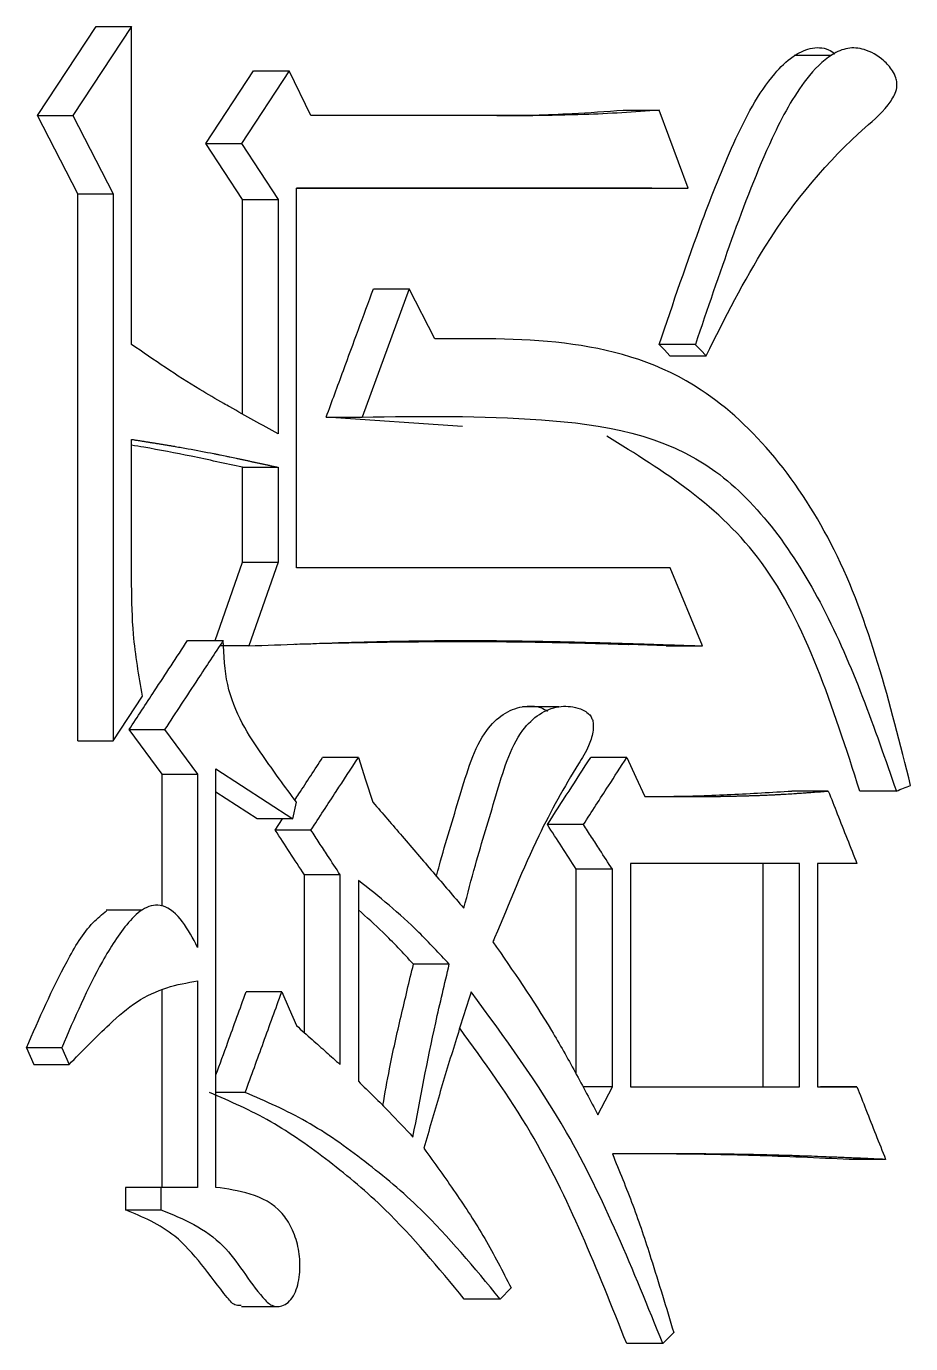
# Model space of a CAD drawing. Header units: millimetres. Extents: x 2642 to 4256, y 821 to 2003.
# Drawn here: x 3279.252 to 3280.964, y 1110.077 to 1112.63 of the extents above; entities that cross this region are included whole.
import ezdxf

# ---------------------------------------------------------------- set-up
doc = ezdxf.new("R2010")
doc.units = ezdxf.units.MM

msp = doc.modelspace()

# ---------------------------------------------------------------- linework, layer by layer
at = {"color": 7, "linetype": 'Continuous', "lineweight": 25}
for p, q in [((3279.2729, 1112.4566), (3279.3867, 1112.6297)), ((3279.4554, 1112.6297), (3279.3415, 1112.4566)), ((3279.3867, 1112.6297), (3279.4554, 1112.6297)), ((3279.4554, 1112.0131), (3279.4554, 1112.6297)), ((3280.8105, 1112.5731), (3280.7391, 1112.573)), ((3279.5994, 1112.4025), (3279.6913, 1112.5432)), ((3279.7604, 1112.5432), (3279.6684, 1112.4025)), ((3279.6913, 1112.5432), (3279.7604, 1112.5432)), ((3279.8029, 1112.4566), (3279.7604, 1112.5432)), ((3279.2729, 1112.4566), (3279.3415, 1112.4566)), ((3279.3512, 1112.3052), (3279.2729, 1112.4566)), ((3279.3415, 1112.4566), (3279.4199, 1112.3052)), ((3280.2325, 1112.4566), (3279.8029, 1112.4566)), ((3280.1628, 1112.4566), (3280.2325, 1112.4566)), ((3280.4075, 1112.4674), (3280.4776, 1112.4674)), ((3280.5334, 1112.316), (3280.4776, 1112.4674)), ((3279.5994, 1112.4025), (3279.6684, 1112.4025)), ((3279.6701, 1112.2944), (3279.5994, 1112.4025)), ((3279.6684, 1112.4025), (3279.7392, 1112.2944)), ((3279.3512, 1112.3052), (3279.4199, 1112.3052)), ((3279.3512, 1111.2451), (3279.3512, 1112.3052)), ((3279.7746, 1112.316), (3280.5334, 1112.316)), ((3279.7746, 1111.5804), (3279.7746, 1112.316)), ((3280.4633, 1112.316), (3279.7746, 1112.316)), ((3280.4633, 1112.316), (3280.5334, 1112.316)), ((3279.6701, 1112.2944), (3279.7392, 1112.2944)), ((3279.6701, 1111.8786), (3279.6701, 1112.2944)), ((3279.7392, 1112.2944), (3279.7392, 1111.84)), ((3279.9934, 1112.1213), (3279.9018, 1111.8725)), ((3279.924, 1112.1213), (3279.9934, 1112.1213)), ((3280.0427, 1112.0239), (3279.9934, 1112.1213)), ((3280.5475, 1112.013), (3280.4773, 1112.013)), ((3280.4982, 1111.9914), (3280.5684, 1111.9914)), ((3280.0967, 1111.8545), (3279.8324, 1111.8725)), ((3279.8324, 1111.8725), (3279.9018, 1111.8725)), ((3279.4554, 1111.5479), (3279.4554, 1111.8292)), ((3279.6701, 1111.7751), (3279.7392, 1111.7751)), ((3279.6701, 1111.5912), (3279.6701, 1111.7751)), ((3279.7392, 1111.7751), (3279.7392, 1111.5912)), ((3279.6173, 1111.4398), (3279.6701, 1111.5912)), ((3279.6701, 1111.5912), (3279.7392, 1111.5912)), ((3279.7392, 1111.5912), (3279.6826, 1111.429)), ((3280.4985, 1111.5804), (3279.7746, 1111.5804)), ((3280.5613, 1111.429), (3280.4985, 1111.5804)), ((3279.564, 1111.4398), (3279.633, 1111.4398)), ((3280.4912, 1111.429), (3280.4184, 1111.4318)), ((3279.6826, 1111.429), (3279.6259, 1111.429)), ((3280.4912, 1111.429), (3280.5613, 1111.429)), ((3279.4199, 1111.2451), (3279.4768, 1111.3316)), ((3280.2833, 1111.3112), (3280.2127, 1111.3112)), ((3279.4506, 1111.2667), (3279.5194, 1111.2667)), ((3279.5144, 1111.1802), (3279.4506, 1111.2667)), ((3279.5194, 1111.2667), (3279.5833, 1111.1802)), ((3279.3512, 1111.2451), (3279.4199, 1111.2451)), ((3279.8947, 1111.2126), (3279.8254, 1111.2126)), ((3280.4147, 1111.2126), (3280.3447, 1111.2126)), ((3279.5144, 1111.1802), (3279.5833, 1111.1802)), ((3279.5144, 1110.9249), (3279.5144, 1111.1802)), ((3279.5833, 1111.1802), (3279.5833, 1110.8448)), ((3279.6188, 1111.191), (3279.7675, 1111.0936)), ((3279.6984, 1111.0936), (3279.6188, 1111.1458)), ((3279.7675, 1111.0936), (3279.7746, 1111.1261)), ((3280.805, 1111.1477), (3280.7345, 1111.1477)), ((3279.7675, 1111.0936), (3279.6984, 1111.0936)), ((3279.7337, 1111.072), (3279.7478, 1111.0936)), ((3280.3307, 1111.0828), (3280.2608, 1111.0828)), ((3279.8029, 1111.072), (3279.7337, 1111.072)), ((3280.7494, 1111.0071), (3280.4217, 1111.0071)), ((3280.4217, 1111.0071), (3280.4217, 1110.5744)), ((3280.679, 1110.5744), (3280.679, 1111.0071)), ((3280.7494, 1110.5744), (3280.7494, 1111.0071)), ((3280.8605, 1111.0071), (3280.7841, 1111.0071)), ((3280.7841, 1111.0071), (3280.7841, 1110.5744)), ((3279.8594, 1110.9855), (3279.7901, 1110.9855)), ((3279.7901, 1110.6795), (3279.7901, 1110.9855)), ((3279.8594, 1110.6177), (3279.8594, 1110.9855)), ((3279.8947, 1110.9746), (3279.8947, 1110.5852)), ((3280.3867, 1110.9963), (3280.3167, 1110.9963)), ((3280.3167, 1110.5991), (3280.3167, 1110.9963)), ((3280.3867, 1110.5744), (3280.3867, 1110.9963)), ((3279.475, 1110.9166), (3279.4063, 1110.9166)), ((3280.0709, 1110.8124), (3280.0014, 1110.8124)), ((3279.5833, 1110.7799), (3279.5833, 1110.3797)), ((3279.5144, 1110.3797), (3279.5144, 1110.7622)), ((3279.7463, 1110.7583), (3279.6772, 1110.7583)), ((3279.3201, 1110.6501), (3279.2516, 1110.6501)), ((3279.2516, 1110.6501), (3279.2658, 1110.6177)), ((3279.3201, 1110.6501), (3279.3344, 1110.6177)), ((3279.2658, 1110.6177), (3279.3344, 1110.6177)), ((3280.3867, 1110.5744), (3280.3299, 1110.5744)), ((3280.4217, 1110.5744), (3280.7494, 1110.5744)), ((3280.4217, 1110.5744), (3280.679, 1110.5744)), ((3280.679, 1110.5744), (3280.7494, 1110.5744)), ((3280.7841, 1110.5744), (3280.8605, 1110.5744)), ((3280.7841, 1110.5744), (3280.7899, 1110.5744)), ((3280.8605, 1110.5744), (3280.7899, 1110.5744)), ((3280.916, 1110.4338), (3280.8453, 1110.4338)), ((3279.5123, 1110.3797), (3279.4435, 1110.3797)), ((3279.4435, 1110.3797), (3279.4435, 1110.3364)), ((3279.5123, 1110.3797), (3279.5123, 1110.3364)), ((3279.5833, 1110.3797), (3279.5123, 1110.3797)), ((3279.4435, 1110.3364), (3279.5123, 1110.3364)), ((3280.1693, 1110.1633), (3280.1904, 1110.185)), ((3279.6681, 1110.1487), (3279.7377, 1110.1487)), ((3280.4845, 1110.0768), (3280.5055, 1110.0984)), ((3280.4845, 1110.0768), (3280.4145, 1110.0768))]:
    msp.add_line(p, q, dxfattribs=at)
at = {"color": 7, "linetype": 'Continuous', "lineweight": 25, "flags": 128}
for points in [[(3279.4199, 1112.3052), (3279.4199, 1111.8848), (3279.4199, 1111.2451)], [(3280.4982, 1111.9914), (3280.4929, 1111.997), (3280.4875, 1112.0025), (3280.4773, 1112.0131)], [(3280.5474, 1112.0131), (3280.5579, 1112.0023), (3280.5683, 1111.9914)], [(3279.8947, 1111.2126), (3279.9088, 1111.1694), (3279.9229, 1111.1261)], [(3280.4147, 1111.2126), (3280.4321, 1111.1748), (3280.4496, 1111.1369)], [(3279.6188, 1110.3797), (3279.6188, 1110.7853), (3279.6188, 1111.191)], [(3280.9368, 1111.1477), (3280.9081, 1111.1477), (3280.8871, 1111.1477), (3280.8661, 1111.1477)], [(3279.7463, 1110.7583), (3279.7604, 1110.7258), (3279.7746, 1110.6934)], [(3279.6755, 1110.5636), (3279.658, 1110.5636), (3279.6406, 1110.5636), (3279.6188, 1110.5636)], [(3280.3587, 1110.5203), (3280.3727, 1110.5474), (3280.3867, 1110.5744)], [(3280.1693, 1110.1633), (3280.1439, 1110.1633), (3280.1218, 1110.1633), (3280.0997, 1110.1633)]]:
    msp.add_lwpolyline(points, dxfattribs=at)
at = {"color": 7, "linetype": 'Continuous', "lineweight": 25}
for points, knots in [([(3280.4773, 1112.0131), (3280.5045, 1112.0934), (3280.5494, 1112.226), (3280.6196, 1112.4051), (3280.6778, 1112.517), (3280.7337, 1112.5717), (3280.7695, 1112.5894), (3280.7988, 1112.5893), (3280.8136, 1112.5795), (3280.8177, 1112.5767)], [0, 0, 0, 0, 0.336148, 0.554502, 0.775219, 0.850857, 0.913151, 0.975906, 1, 1, 1, 1]), ([(3280.5684, 1111.9914), (3280.605, 1112.0644), (3280.6904, 1112.2346), (3280.8204, 1112.3888), (3280.9155, 1112.4667), (3280.9335, 1112.4968), (3280.9378, 1112.5089), (3280.9383, 1112.5206), (3280.9357, 1112.5321), (3280.9278, 1112.5479), (3280.9076, 1112.5693), (3280.8778, 1112.5864), (3280.8424, 1112.5898), (3280.8028, 1112.572), (3280.7489, 1112.517), (3280.6836, 1112.3935), (3280.6165, 1112.2171), (3280.5705, 1112.0812), (3280.5475, 1112.0131)], [0, 0, 0, 0, 0.163054, 0.380102, 0.433894, 0.442949, 0.452088, 0.458006, 0.463913, 0.473847, 0.492962, 0.528393, 0.555625, 0.58285, 0.633845, 0.724478, 0.861928, 1, 1, 1, 1]), ([(3280.1628, 1112.4566), (3280.1871, 1112.4569), (3280.2358, 1112.4575), (3280.3175, 1112.4608), (3280.3746, 1112.465), (3280.4075, 1112.4674)], [0, 0, 0, 0, 0.297859, 0.595729, 1, 1, 1, 1]), ([(3280.4776, 1112.4674), (3280.4533, 1112.4656), (3280.4049, 1112.4619), (3280.3232, 1112.4579), (3280.2657, 1112.4571), (3280.2325, 1112.4566)], [0, 0, 0, 0, 0.29749, 0.594994, 1, 1, 1, 1]), ([(3279.8324, 1111.8725), (3279.8435, 1111.9025), (3279.8643, 1111.9589), (3279.8948, 1112.0419), (3279.9143, 1112.0948), (3279.924, 1112.1213)], [0, 0, 0, 0, 0.361499, 0.68075, 1, 1, 1, 1]), ([(3280.9645, 1111.1585), (3280.9246, 1111.3179), (3280.847, 1111.6284), (3280.5217, 1112.0283), (3280.2231, 1112.0256), (3280.0427, 1112.0239)], [0, 0, 0, 0, 0.294377, 0.5735664, 1, 1, 1, 1]), ([(3279.7392, 1111.84), (3279.708, 1111.8573), (3279.673, 1111.8767), (3279.6224, 1111.9054), (3279.558, 1111.9424), (3279.4992, 1111.983), (3279.4554, 1112.0131)], [0, 0, 0, 0, 0.325176, 0.365823, 0.528414, 1, 1, 1, 1]), ([(3279.9018, 1111.8725), (3280.0169, 1111.8741), (3280.247, 1111.8772), (3280.5832, 1111.8253), (3280.8113, 1111.51), (3280.8944, 1111.2701), (3280.9368, 1111.1477)], [0, 0, 0, 0, 0.273656, 0.546764, 0.768873, 1, 1, 1, 1]), ([(3279.4554, 1111.8292), (3279.4575, 1111.8289), (3279.4617, 1111.8282), (3279.4669, 1111.8274), (3279.4721, 1111.8266), (3279.4763, 1111.8259), (3279.4805, 1111.8253), (3279.4846, 1111.8246), (3279.4888, 1111.8239), (3279.494, 1111.8231), (3279.4982, 1111.8224), (3279.5034, 1111.8216), (3279.5086, 1111.8208), (3279.5149, 1111.8197), (3279.5211, 1111.8187), (3279.5274, 1111.8177), (3279.5336, 1111.8166), (3279.5461, 1111.8145), (3279.5732, 1111.8097), (3279.6002, 1111.8046), (3279.6209, 1111.8004), (3279.6292, 1111.7987), (3279.6375, 1111.797), (3279.6479, 1111.7949), (3279.6562, 1111.7931), (3279.6644, 1111.7914), (3279.6707, 1111.7901), (3279.6758, 1111.7889), (3279.681, 1111.7878), (3279.6851, 1111.7869), (3279.6893, 1111.786), (3279.6934, 1111.7852), (3279.6975, 1111.7843), (3279.7027, 1111.7831), (3279.7068, 1111.7822), (3279.712, 1111.7811), (3279.7161, 1111.7802), (3279.7203, 1111.7793), (3279.7244, 1111.7784), (3279.7285, 1111.7775), (3279.7338, 1111.7763), (3279.737, 1111.7756), (3279.7392, 1111.7751)], [0, 0, 0, 0, 0.021952, 0.043903, 0.054879, 0.07683, 0.087806, 0.098782, 0.120733, 0.131709, 0.15366, 0.164636, 0.186587, 0.208539, 0.23049, 0.252442, 0.274393, 0.296345, 0.384151, 0.559767, 0.581718, 0.60367, 0.647573, 0.669524, 0.713427, 0.735378, 0.75733, 0.779281, 0.790257, 0.812208, 0.823184, 0.83416, 0.856111, 0.867087, 0.889038, 0.900014, 0.921966, 0.932941, 0.943917, 0.965868, 0.976844, 1, 1, 1, 1]), ([(3279.6701, 1111.7751), (3279.637, 1111.7824), (3279.5735, 1111.7964), (3279.5019, 1111.8102), (3279.4633, 1111.8165), (3279.4554, 1111.8178)], [0, 0, 0, 0, 0.463687, 0.891018, 1, 1, 1, 1]), ([(3280.8661, 1111.1477), (3280.8137, 1111.311), (3280.7119, 1111.6278), (3280.4857, 1111.7677), (3280.3761, 1111.8354)], [0, 0, 0, 0, 0.515406, 1, 1, 1, 1]), ([(3279.4768, 1111.3316), (3279.4697, 1111.3714), (3279.457, 1111.4425), (3279.4559, 1111.5157), (3279.4554, 1111.5479)], [0, 0, 0, 0, 0.558835, 1, 1, 1, 1]), ([(3279.4506, 1111.2667), (3279.467, 1111.2917), (3279.4941, 1111.333), (3279.5319, 1111.3907), (3279.5533, 1111.4234), (3279.564, 1111.4398)], [0, 0, 0, 0, 0.432882, 0.716441, 1, 1, 1, 1]), ([(3279.633, 1111.4398), (3279.6166, 1111.4148), (3279.5895, 1111.3735), (3279.5516, 1111.3158), (3279.5301, 1111.2831), (3279.5194, 1111.2667)], [0, 0, 0, 0, 0.432629, 0.716314, 1, 1, 1, 1]), ([(3279.7746, 1111.1261), (3279.7527, 1111.156), (3279.7165, 1111.2054), (3279.668, 1111.2773), (3279.6369, 1111.3531), (3279.6343, 1111.4106), (3279.633, 1111.4398)], [0, 0, 0, 0, 0.334385, 0.552202, 0.773272, 1, 1, 1, 1]), ([(3279.6826, 1111.429), (3279.7488, 1111.4316), (3279.8813, 1111.4367), (3280.0298, 1111.4396), (3280.1141, 1111.4394), (3280.1347, 1111.4393), (3280.1409, 1111.4393), (3280.147, 1111.4393), (3280.1532, 1111.4392), (3280.1594, 1111.4392), (3280.1676, 1111.4391), (3280.1758, 1111.439), (3280.184, 1111.4389), (3280.1902, 1111.4389), (3280.1964, 1111.4388), (3280.2025, 1111.4387), (3280.2087, 1111.4386), (3280.2149, 1111.4385), (3280.2231, 1111.4384), (3280.2313, 1111.4383), (3280.2395, 1111.4381), (3280.2457, 1111.438), (3280.2518, 1111.4379), (3280.258, 1111.4378), (3280.2641, 1111.4377), (3280.2703, 1111.4375), (3280.2764, 1111.4374), (3280.2826, 1111.4373), (3280.2908, 1111.4371), (3280.299, 1111.4369), (3280.3072, 1111.4367), (3280.3133, 1111.4366), (3280.3195, 1111.4364), (3280.3256, 1111.4363), (3280.3318, 1111.4361), (3280.3379, 1111.4359), (3280.3461, 1111.4357), (3280.3543, 1111.4355), (3280.3625, 1111.4353), (3280.3687, 1111.4351), (3280.3748, 1111.4349), (3280.381, 1111.4348), (3280.3871, 1111.4346), (3280.3932, 1111.4344), (3280.3994, 1111.4342), (3280.4055, 1111.4341), (3280.4137, 1111.4338), (3280.4219, 1111.4336), (3280.4301, 1111.4333), (3280.4362, 1111.4331), (3280.4423, 1111.4329), (3280.4485, 1111.4327), (3280.4546, 1111.4325), (3280.4607, 1111.4323), (3280.4689, 1111.4321), (3280.4771, 1111.4318), (3280.4853, 1111.4315), (3280.4914, 1111.4313), (3280.4975, 1111.4311), (3280.5037, 1111.4309), (3280.5098, 1111.4307), (3280.5159, 1111.4305), (3280.522, 1111.4303), (3280.5302, 1111.43), (3280.5384, 1111.4298), (3280.5465, 1111.4295), (3280.5535, 1111.4292), (3280.5585, 1111.4291), (3280.5613, 1111.429)], [0, 0, 0, 0, 0.22469, 0.449389, 0.505561, 0.512583, 0.519604, 0.526626, 0.533648, 0.540669, 0.547691, 0.561734, 0.568755, 0.575777, 0.582798, 0.58982, 0.596841, 0.603863, 0.610884, 0.624928, 0.631949, 0.638971, 0.645992, 0.653014, 0.660035, 0.667057, 0.674078, 0.6811, 0.688121, 0.702165, 0.709186, 0.716208, 0.723229, 0.730251, 0.737272, 0.744294, 0.751315, 0.765358, 0.77238, 0.779401, 0.786423, 0.793445, 0.800466, 0.807488, 0.814509, 0.821531, 0.828552, 0.842595, 0.849617, 0.856638, 0.86366, 0.870682, 0.877703, 0.884725, 0.891746, 0.905789, 0.912811, 0.919832, 0.926854, 0.933875, 0.940897, 0.947918, 0.95494, 0.961962, 0.976005, 0.983026, 0.990048, 1, 1, 1, 1]), ([(3279.7714, 1111.4324), (3279.7848, 1111.4328), (3279.8612, 1111.4352), (3280.0767, 1111.439), (3280.2616, 1111.4362), (3280.3631, 1111.4337), (3280.4031, 1111.4325), (3280.4182, 1111.432), (3280.4184, 1111.432), (3280.4185, 1111.432)], [0, 0, 0, 0, 0.091246, 0.521297, 0.77416, 0.895412, 0.961125, 0.976415, 1, 1, 1, 1]), ([(3280.046, 1110.9825), (3280.0479, 1110.9897), (3280.0618, 1111.0424), (3280.0918, 1111.1369), (3280.1234, 1111.2491), (3280.1744, 1111.2988), (3280.2114, 1111.3134), (3280.2418, 1111.3133), (3280.2573, 1111.3049), (3280.2613, 1111.3027)], [0, 0, 0, 0, 0.046643, 0.342403, 0.639171, 0.748921, 0.858405, 0.963449, 1, 1, 1, 1]), ([(3280.099, 1110.9206), (3280.1063, 1110.9485), (3280.1256, 1111.0222), (3280.1614, 1111.1372), (3280.1933, 1111.2496), (3280.2445, 1111.299), (3280.2819, 1111.3141), (3280.3146, 1111.3114), (3280.3362, 1111.3027), (3280.3454, 1111.2923), (3280.3489, 1111.2844), (3280.3503, 1111.2741), (3280.3485, 1111.257), (3280.3398, 1111.23), (3280.3, 1111.1675), (3280.2337, 1111.0487), (3280.1857, 1110.9269), (3280.1564, 1110.8583), (3280.1552, 1110.8557)], [0, 0, 0, 0, 0.080829, 0.213073, 0.345773, 0.395058, 0.444233, 0.491132, 0.518332, 0.527917, 0.53551, 0.543103, 0.555865, 0.581938, 0.622671, 0.782526, 0.991638, 1, 1, 1, 1]), ([(3279.7716, 1111.1302), (3279.7743, 1111.1342), (3279.7922, 1111.1617), (3279.8101, 1111.1892), (3279.8254, 1111.2126)], [0, 0, 0, 0, 0.147167, 1, 1, 1, 1]), ([(3279.8029, 1111.072), (3279.811, 1111.0845), (3279.8273, 1111.1094), (3279.858, 1111.1563), (3279.8804, 1111.1907), (3279.8947, 1111.2126)], [0, 0, 0, 0, 0.2662424, 0.5324848, 1, 1, 1, 1]), ([(3280.2608, 1111.0828), (3280.2748, 1111.1045), (3280.3028, 1111.1477), (3280.3307, 1111.191), (3280.3447, 1111.2126)], [0, 0, 0, 0, 0.5, 1, 1, 1, 1]), ([(3280.3307, 1111.0828), (3280.3387, 1111.0953), (3280.3549, 1111.1203), (3280.3829, 1111.1635), (3280.4028, 1111.1943), (3280.4147, 1111.2126)], [0, 0, 0, 0, 0.288429, 0.576858, 1, 1, 1, 1]), ([(3280.9368, 1111.1477), (3280.9414, 1111.1495), (3280.9506, 1111.1531), (3280.9599, 1111.1567), (3280.9645, 1111.1585)], [0, 0, 0, 0, 0.499988, 1, 1, 1, 1]), ([(3279.9229, 1111.1261), (3279.9418, 1111.1041), (3279.9807, 1111.0588), (3280.0394, 1110.9903), (3280.0791, 1110.9438), (3280.099, 1110.9206)], [0, 0, 0, 0, 0.321741, 0.660871, 1, 1, 1, 1]), ([(3280.4495, 1111.1372), (3280.4657, 1111.1373), (3280.5215, 1111.1373), (3280.6165, 1111.1406), (3280.6951, 1111.1453), (3280.7345, 1111.1477)], [0, 0, 0, 0, 0.1701659, 0.5850026, 1, 1, 1, 1]), ([(3280.4496, 1111.1369), (3280.4891, 1111.1368), (3280.5311, 1111.1368), (3280.5755, 1111.1372), (3280.5829, 1111.1373), (3280.5903, 1111.1374), (3280.5977, 1111.1375), (3280.6039, 1111.1376), (3280.6101, 1111.1377), (3280.615, 1111.1378), (3280.6211, 1111.1379), (3280.6273, 1111.1381), (3280.6372, 1111.1383), (3280.647, 1111.1386), (3280.6569, 1111.1389), (3280.6642, 1111.1392), (3280.6716, 1111.1394), (3280.6815, 1111.1398), (3280.6901, 1111.1402), (3280.6987, 1111.1406), (3280.7036, 1111.1408), (3280.7098, 1111.1412), (3280.7159, 1111.1415), (3280.7257, 1111.1421), (3280.7356, 1111.1427), (3280.7478, 1111.1435), (3280.7577, 1111.1442), (3280.7699, 1111.145), (3280.7798, 1111.1458), (3280.7922, 1111.1467), (3280.7998, 1111.1473), (3280.805, 1111.1477)], [0, 0, 0, 0, 0.332695, 0.353489, 0.374282, 0.395075, 0.415869, 0.436662, 0.447059, 0.467852, 0.478249, 0.499042, 0.519836, 0.561423, 0.582216, 0.603009, 0.623803, 0.644596, 0.686183, 0.69658, 0.717373, 0.72777, 0.748563, 0.769356, 0.810943, 0.831737, 0.873323, 0.894117, 0.935704, 0.956497, 1, 1, 1, 1]), ([(3280.805, 1111.1477), (3280.8108, 1111.133), (3280.8229, 1111.1022), (3280.8414, 1111.0554), (3280.8541, 1111.0232), (3280.8605, 1111.0071)], [0, 0, 0, 0, 0.313727, 0.656864, 1, 1, 1, 1]), ([(3280.3167, 1110.9963), (3280.3074, 1111.0107), (3280.2888, 1111.0396), (3280.2701, 1111.0684), (3280.2608, 1111.0828)], [0, 0, 0, 0, 0.500002, 1, 1, 1, 1]), ([(3280.3867, 1110.9963), (3280.3786, 1111.0088), (3280.3652, 1111.0294), (3280.3466, 1111.0583), (3280.336, 1111.0746), (3280.3307, 1111.0828)], [0, 0, 0, 0, 0.432649, 0.716324, 1, 1, 1, 1]), ([(3279.7901, 1110.9855), (3279.7807, 1110.9999), (3279.7619, 1111.0287), (3279.7431, 1111.0576), (3279.7337, 1111.072)], [0, 0, 0, 0, 0.500002, 1, 1, 1, 1]), ([(3279.8594, 1110.9855), (3279.8513, 1110.9979), (3279.8378, 1111.0186), (3279.8189, 1111.0475), (3279.8082, 1111.0638), (3279.8029, 1111.072)], [0, 0, 0, 0, 0.4326487, 0.7163239, 1, 1, 1, 1]), ([(3280.0709, 1110.8124), (3280.0513, 1110.8332), (3280.0136, 1110.8734), (3279.9546, 1110.9274), (3279.9147, 1110.9589), (3279.8947, 1110.9746)], [0, 0, 0, 0, 0.349925, 0.674457, 1, 1, 1, 1]), ([(3279.5833, 1110.8448), (3279.5743, 1110.8622), (3279.5568, 1110.8962), (3279.5195, 1110.9308), (3279.4785, 1110.9236), (3279.4387, 1110.8832), (3279.3822, 1110.7944), (3279.3448, 1110.7075), (3279.3201, 1110.6501)], [0, 0, 0, 0, 0.121784, 0.238894, 0.329996, 0.425945, 0.621085, 1, 1, 1, 1]), ([(3279.2516, 1110.6501), (3279.2765, 1110.7068), (3279.3143, 1110.7926), (3279.3678, 1110.8838), (3279.3982, 1110.9086), (3279.4071, 1110.9159)], [0, 0, 0, 0, 0.5781639, 0.8758527, 1, 1, 1, 1]), ([(3280.0014, 1110.8124), (3279.9818, 1110.8334), (3279.9474, 1110.8705), (3279.9106, 1110.9032), (3279.8947, 1110.9174)], [0, 0, 0, 0, 0.56596, 1, 1, 1, 1]), ([(3280.1553, 1110.8557), (3280.1941, 1110.7994), (3280.2501, 1110.7185), (3280.3151, 1110.6032), (3280.3441, 1110.548), (3280.3587, 1110.5203)], [0, 0, 0, 0, 0.532376, 0.766064, 1, 1, 1, 1]), ([(3279.9422, 1110.5382), (3279.9463, 1110.5621), (3279.9565, 1110.6203), (3279.9773, 1110.7114), (3279.9933, 1110.7787), (3280.0014, 1110.8124)], [0, 0, 0, 0, 0.256892, 0.628328, 1, 1, 1, 1]), ([(3280.0005, 1110.4771), (3280.0144, 1110.5511), (3280.0356, 1110.6638), (3280.0619, 1110.7744), (3280.0709, 1110.8124)], [0, 0, 0, 0, 0.6569803, 1, 1, 1, 1]), ([(3279.3344, 1110.6177), (3279.3602, 1110.6442), (3279.4026, 1110.6876), (3279.4645, 1110.7422), (3279.5231, 1110.7691), (3279.5633, 1110.7763), (3279.5833, 1110.7799)], [0, 0, 0, 0, 0.3446396, 0.5657566, 0.7835326, 1, 1, 1, 1]), ([(3279.6188, 1110.5975), (3279.6265, 1110.6186), (3279.6459, 1110.6722), (3279.6654, 1110.7258), (3279.6772, 1110.7583)], [0, 0, 0, 0, 0.394634, 1, 1, 1, 1]), ([(3279.6755, 1110.5636), (3279.6873, 1110.596), (3279.7109, 1110.6609), (3279.7345, 1110.7258), (3279.7463, 1110.7583)], [0, 0, 0, 0, 0.5, 1, 1, 1, 1]), ([(3280.1131, 1110.7583), (3280.1029, 1110.7262), (3280.0819, 1110.66), (3280.0513, 1110.5591), (3280.0315, 1110.49), (3280.0216, 1110.4554)], [0, 0, 0, 0, 0.320379, 0.660141, 1, 1, 1, 1]), ([(3280.4845, 1110.0768), (3280.4273, 1110.2185), (3280.3258, 1110.4698), (3280.1777, 1110.6707), (3280.1131, 1110.7583)], [0, 0, 0, 0, 0.56421, 1, 1, 1, 1]), ([(3279.7746, 1110.6934), (3279.7848, 1110.6843), (3279.8041, 1110.6671), (3279.8323, 1110.6419), (3279.8504, 1110.6257), (3279.8594, 1110.6177)], [0, 0, 0, 0, 0.361282, 0.680641, 1, 1, 1, 1]), ([(3280.4145, 1110.0768), (3280.3579, 1110.2192), (3280.269, 1110.4433), (3280.1386, 1110.6228), (3280.091, 1110.6882)], [0, 0, 0, 0, 0.635566, 1, 1, 1, 1]), ([(3280.0997, 1110.1633), (3280.0498, 1110.2239), (3279.9682, 1110.3231), (3279.839, 1110.4311), (3279.7266, 1110.5114), (3279.6464, 1110.5462), (3279.6065, 1110.5636)], [0, 0, 0, 0, 0.34442, 0.564747, 0.783429, 1, 1, 1, 1]), ([(3280.1693, 1110.1633), (3280.1194, 1110.2239), (3280.0376, 1110.3231), (3279.9083, 1110.4311), (3279.7958, 1110.5114), (3279.7154, 1110.5462), (3279.6755, 1110.5636)], [0, 0, 0, 0, 0.34436, 0.564684, 0.783385, 1, 1, 1, 1]), ([(3279.8947, 1110.5852), (3279.9048, 1110.5754), (3279.9249, 1110.5558), (3279.9604, 1110.5201), (3279.9853, 1110.4934), (3280.0005, 1110.4771)], [0, 0, 0, 0, 0.280921, 0.561854, 1, 1, 1, 1]), ([(3280.8605, 1110.5744), (3280.8663, 1110.5597), (3280.8785, 1110.5289), (3280.8969, 1110.482), (3280.9096, 1110.4499), (3280.916, 1110.4338)], [0, 0, 0, 0, 0.313727, 0.656864, 1, 1, 1, 1]), ([(3280.0216, 1110.4554), (3280.0422, 1110.4268), (3280.0828, 1110.3703), (3280.1409, 1110.2819), (3280.1739, 1110.2173), (3280.1904, 1110.185)], [0, 0, 0, 0, 0.3384511, 0.6681197, 1, 1, 1, 1]), ([(3280.916, 1110.4338), (3280.9083, 1110.4341), (3280.893, 1110.4348), (3280.8739, 1110.4357), (3280.8586, 1110.4363), (3280.8471, 1110.4368), (3280.8375, 1110.4372), (3280.8279, 1110.4376), (3280.8145, 1110.4382), (3280.7953, 1110.4389), (3280.7762, 1110.4397), (3280.757, 1110.4404), (3280.7416, 1110.4409), (3280.7224, 1110.4415), (3280.7071, 1110.4419), (3280.6879, 1110.4425), (3280.6725, 1110.4428), (3280.6571, 1110.4431), (3280.6417, 1110.4434), (3280.6264, 1110.4437), (3280.6071, 1110.444), (3280.5936, 1110.4441), (3280.5802, 1110.4442), (3280.5725, 1110.4443), (3280.5628, 1110.4444), (3280.5551, 1110.4444), (3280.5474, 1110.4445), (3280.5397, 1110.4445), (3280.532, 1110.4446), (3280.5224, 1110.4446), (3280.5147, 1110.4446), (3280.505, 1110.4447), (3280.4973, 1110.4447), (3280.4877, 1110.4447), (3280.48, 1110.4447), (3280.4722, 1110.4447), (3280.4645, 1110.4447), (3280.4568, 1110.4447), (3280.4472, 1110.4447), (3280.4394, 1110.4447), (3280.4298, 1110.4447), (3280.423, 1110.4447), (3280.4172, 1110.4447), (3280.4134, 1110.4447), (3280.4095, 1110.4446), (3280.4047, 1110.4446), (3280.4008, 1110.4446), (3280.3962, 1110.4446), (3280.3918, 1110.4446), (3280.3884, 1110.4446), (3280.3867, 1110.4446)], [0, 0, 0, 0, 0.043584, 0.087168, 0.10896, 0.130753, 0.152545, 0.163441, 0.185233, 0.228817, 0.272401, 0.294193, 0.337777, 0.35957, 0.403154, 0.424946, 0.46853, 0.490322, 0.512114, 0.555699, 0.577491, 0.621075, 0.631971, 0.653763, 0.664659, 0.686451, 0.697347, 0.708243, 0.730035, 0.740931, 0.762723, 0.773619, 0.795412, 0.806308, 0.8281, 0.838996, 0.849892, 0.871684, 0.88258, 0.904372, 0.915268, 0.93706, 0.942508, 0.947956, 0.958852, 0.9643, 0.975196, 0.980644, 0.990322, 1, 1, 1, 1]), ([(3280.3867, 1110.4446), (3280.4002, 1110.4116), (3280.4273, 1110.3457), (3280.4661, 1110.2296), (3280.4911, 1110.1465), (3280.5055, 1110.0984)], [0, 0, 0, 0, 0.296607, 0.593255, 1, 1, 1, 1]), ([(3280.8453, 1110.4338), (3280.7841, 1110.4366), (3280.6657, 1110.4421), (3280.5127, 1110.4447), (3280.4209, 1110.4446), (3280.3867, 1110.4445)], [0, 0, 0, 0, 0.402188, 0.777041, 1, 1, 1, 1]), ([(3279.5123, 1110.3364), (3279.5554, 1110.3187), (3279.6334, 1110.2865), (3279.6865, 1110.19), (3279.726, 1110.1486), (3279.7447, 1110.1478), (3279.759, 1110.1561), (3279.7695, 1110.1687), (3279.7789, 1110.1919), (3279.7831, 1110.2255), (3279.779, 1110.2655), (3279.7666, 1110.3013), (3279.7388, 1110.3446), (3279.6852, 1110.37), (3279.6409, 1110.3765), (3279.6188, 1110.3797)], [0, 0, 0, 0, 0.230991, 0.417984, 0.453958, 0.487906, 0.511162, 0.535138, 0.560232, 0.612084, 0.662769, 0.713245, 0.762331, 0.881446, 1, 1, 1, 1]), ([(3279.6677, 1110.1505), (3279.6644, 1110.1504), (3279.6542, 1110.1499), (3279.6105, 1110.2019), (3279.5538, 1110.2897), (3279.4769, 1110.3223), (3279.4435, 1110.3364)], [0, 0, 0, 0, 0.036093, 0.112614, 0.614141, 1, 1, 1, 1])]:
    msp.add_open_spline(points, degree=3, knots=knots, dxfattribs=at)

doc.saveas('drawing.dxf')
